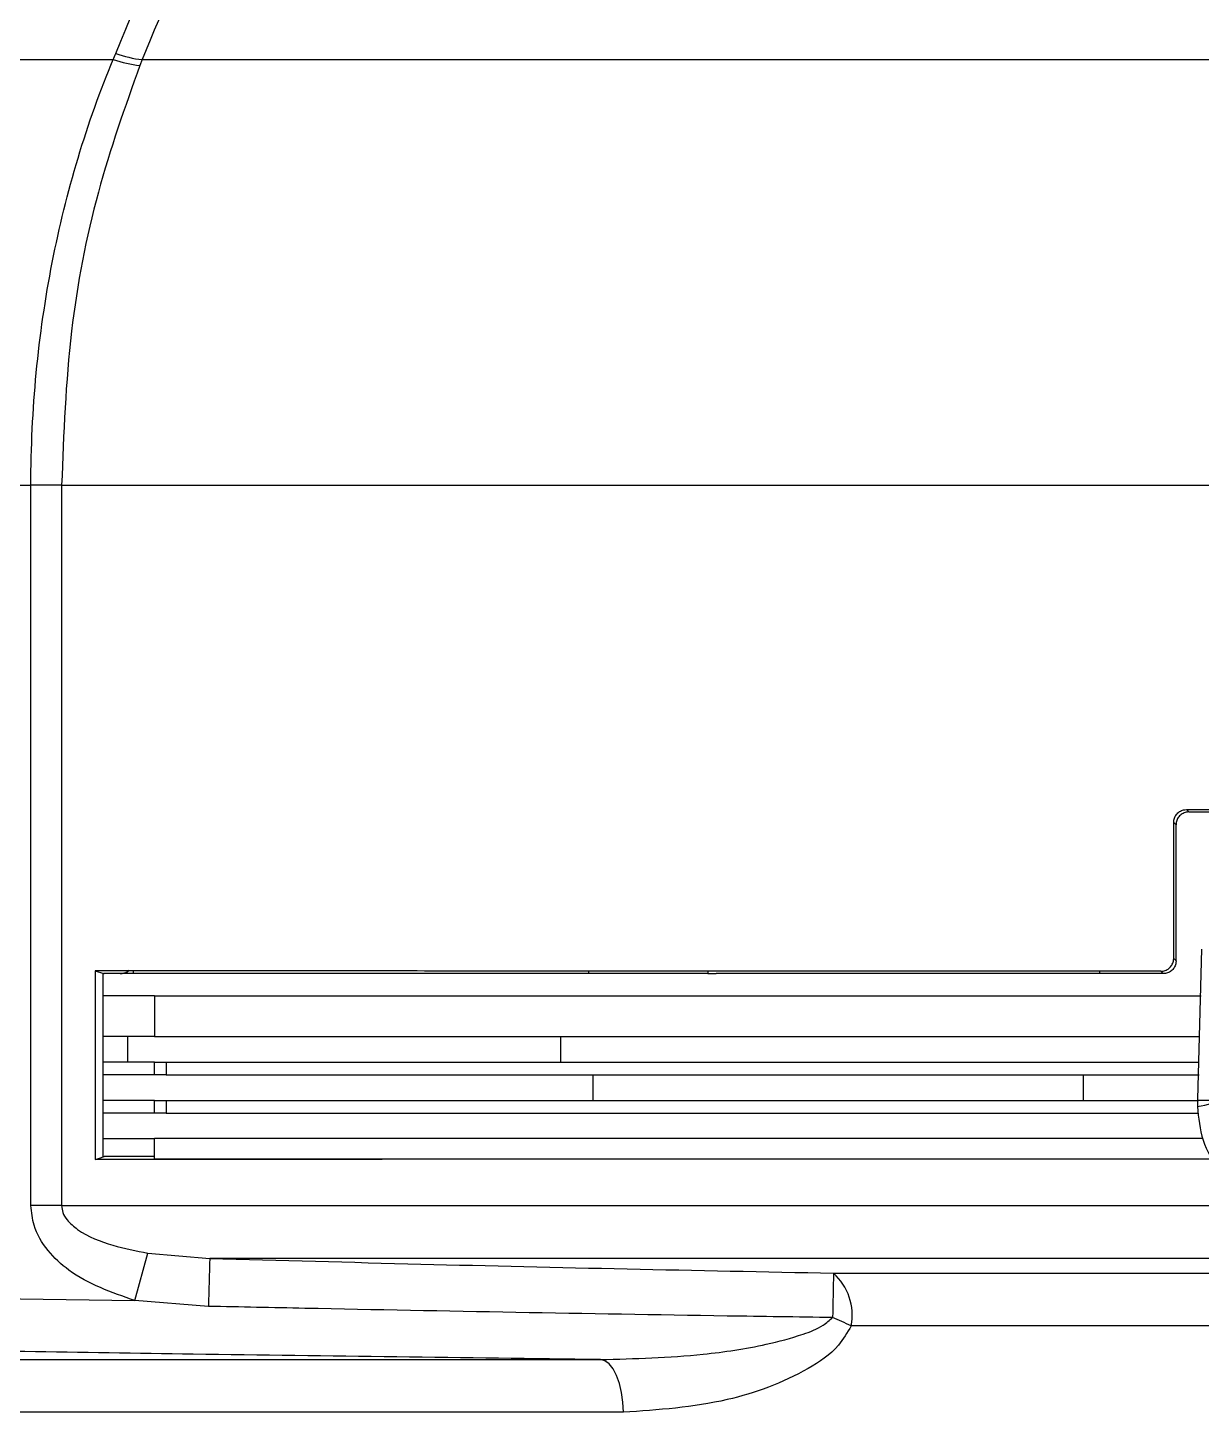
# Model space of a CAD drawing. Extents: x 8 to 113, y 0 to 87.
# Drawn here: x 46.981 to 48.36, y 9.774 to 11.401 of the extents above; entities that cross this region are included whole.
import ezdxf

# ---------------------------------------------------------------- set-up
doc = ezdxf.new("R2010")
doc.units = 0
doc.header["$MEASUREMENT"] = 0
doc.layers.add('OBJECT', color=7, linetype='CONTINUOUS')

msp = doc.modelspace()

# ---------------------------------------------------------------- linework, layer by layer
at = {"layer": 'OBJECT'}
for p, q in [((46.8436, 11.3635), (47.0818, 11.3635)), ((47.1158, 11.3635), (47.113, 11.3567)), ((47.1158, 11.3635), (50.8446, 11.3635)), ((46.7816, 10.8635), (46.9851, 10.8635)), ((47.0212, 10.8635), (46.9851, 10.8635)), ((46.9851, 10.0169), (46.9851, 10.8635)), ((47.0212, 10.8635), (50.9392, 10.8635)), ((47.0212, 10.8635), (47.0212, 10.0169)), ((48.3452, 10.4795), (48.3452, 10.4795)), ((48.3274, 10.3074), (48.3274, 10.4672)), ((48.3302, 10.4644), (48.3274, 10.4672)), ((48.3302, 10.4646), (48.3302, 10.4644)), ((48.3302, 10.3046), (48.3302, 10.4644)), ((48.3599, 10.3184), (48.3552, 10.1422)), ((48.3274, 10.3074), (48.3302, 10.3046)), ((48.3302, 10.3046), (48.3302, 10.3044)), ((47.0606, 10.2929), (47.0606, 10.0711)), ((47.0697, 10.2895), (47.0712, 10.2895)), ((47.0697, 10.2895), (47.0697, 10.0745)), ((47.0902, 10.2895), (47.0712, 10.2895)), ((47.0901, 10.2895), (47.0902, 10.2895)), ((47.1052, 10.2895), (47.0902, 10.2895)), ((47.1053, 10.2928), (47.1052, 10.2895)), ((47.6323, 10.2895), (47.1052, 10.2895)), ((47.6402, 10.2895), (47.6323, 10.2895)), ((47.6402, 10.2925), (47.6402, 10.2895)), ((47.7802, 10.2895), (47.6402, 10.2895)), ((47.7802, 10.2924), (47.7802, 10.2895)), ((47.7802, 10.2895), (47.7899, 10.2895)), ((48.2402, 10.2895), (47.7899, 10.2895)), ((48.2402, 10.2923), (48.2402, 10.2895)), ((48.2552, 10.2895), (48.2402, 10.2895)), ((48.3152, 10.2895), (48.3124, 10.2923)), ((48.3152, 10.2895), (48.3152, 10.2895)), ((47.1302, 10.2635), (47.0697, 10.2635)), ((47.1302, 10.2635), (47.1302, 10.2155)), ((47.1302, 10.2635), (48.3596, 10.2635)), ((47.1302, 10.2155), (47.0697, 10.2155)), ((47.0987, 10.2155), (47.0987, 10.1855)), ((47.1302, 10.2155), (48.3583, 10.2155)), ((47.607, 10.2155), (47.607, 10.1855)), ((47.1302, 10.1855), (47.0697, 10.1855)), ((47.1302, 10.1706), (47.1302, 10.1855)), ((47.1302, 10.1855), (47.1439, 10.1855)), ((47.1439, 10.1855), (47.1439, 10.1706)), ((47.1439, 10.1855), (48.3575, 10.1855)), ((47.1302, 10.1706), (47.0697, 10.1706)), ((47.1439, 10.1706), (47.1302, 10.1706)), ((47.1439, 10.1706), (48.3572, 10.1706)), ((47.6453, 10.1706), (47.6453, 10.1406)), ((48.221, 10.1706), (48.221, 10.1406)), ((47.1302, 10.1406), (47.0697, 10.1406)), ((47.1302, 10.1257), (47.1302, 10.1406)), ((47.1302, 10.1406), (47.1439, 10.1406)), ((47.1439, 10.1406), (47.1439, 10.1257)), ((47.1439, 10.1406), (48.3564, 10.1406)), ((48.3906, 10.1406), (48.3552, 10.1406)), ((48.3552, 10.1391), (48.3552, 10.1339)), ((47.1302, 10.1257), (47.0697, 10.1257)), ((47.1439, 10.1257), (47.1302, 10.1257)), ((47.1439, 10.1257), (48.356, 10.1257)), ((47.0697, 10.0957), (47.1302, 10.0957)), ((47.1302, 10.0717), (47.1302, 10.0957)), ((48.3617, 10.0957), (47.1302, 10.0957)), ((47.1302, 10.0745), (47.0712, 10.0745)), ((48.3742, 10.0717), (47.1302, 10.0717)), ((47.0212, 10.0169), (46.9851, 10.0169)), ((47.0212, 10.0169), (48.4483, 10.0169)), ((47.1073, 9.9054), (47.1224, 9.9612)), ((47.1224, 9.9612), (47.1952, 9.955)), ((48.8907, 9.955), (47.1952, 9.955)), ((47.9278, 9.9376), (50.0326, 9.9376)), ((46.7816, 9.9106), (47.1073, 9.9054)), ((47.1936, 9.8986), (47.1073, 9.9054)), ((50.0118, 9.8756), (47.9486, 9.8756)), ((46.3108, 9.8361), (47.654, 9.8361)), ((47.681, 9.7741), (46.365, 9.7741))]:
    msp.add_line(p, q, dxfattribs=at)
at = {"layer": 'OBJECT', "flags": 128}
for points in [[(48.3424, 10.4823), (48.3432, 10.4815), (48.3452, 10.4795)], [(47.0606, 10.2929), (47.0702, 10.2898), (47.0712, 10.2895)], [(47.0606, 10.0711), (47.0658, 10.0728), (47.0712, 10.0745)], [(47.681, 9.7741), (47.6805, 9.786), (47.6789, 9.7974), (47.6765, 9.808), (47.6731, 9.8173), (47.669, 9.8251), (47.6644, 9.8309), (47.6593, 9.8346), (47.654, 9.8361)]]:
    msp.add_lwpolyline(points, dxfattribs=at)
at = {"layer": 'OBJECT'}
for centre, radius, start, end in [((47.1258, 11.4891), 0.133, 250.6912, 264.4688), ((47.1304, 11.4955), 0.1328, 249.8849, 263.6671), ((48.4752, 10.1391), 0.12, 178.5, 179.2499), ((48.4752, 10.1391), 0.12, 179.2499, 180), ((48.4752, 10.1339), 0.12, 180, 180.1914), ((64.072, 9.432), 16.8849, 178.2249, 178.41632), ((60.5611, 9.6606), 12.6363, 178.74403, 178.98063), ((47.8836, 9.8883), 0.0662, 349.0223, 48.164), ((47.7712, 9.507), 0.4091, 64.3024, 67.6558)]:
    msp.add_arc(centre, radius, start, end, dxfattribs=at)
msp.add_ellipse((47.8618, 12.2031), major_axis=(2.3412, 0), ratio=0.904333, start_param=4.924724, end_param=4.940236, dxfattribs=at)
for points, knots in [([(47.0848, 11.3708), (47.1479, 11.5231), (47.2708, 11.8192), (47.3942, 12.115), (47.4541, 12.2588)], [0, 0, 0, 0, 0.514049, 1, 1, 1, 1]), ([(47.4837, 12.2516), (47.4709, 12.2208), (47.3989, 12.0475), (47.2762, 11.7515), (47.1665, 11.4862), (47.1158, 11.3635)], [0, 0, 0, 0, 0.104198, 0.585846, 1, 1, 1, 1]), ([(46.9851, 10.8635), (46.9851, 10.8635), (46.9851, 10.9076), (46.9893, 10.9959), (47.0081, 11.1254), (47.0384, 11.2478), (47.0667, 11.3284), (47.0818, 11.3635), (47.0818, 11.3635)], [0, 0, 0, 0, 0.000004, 0.252523, 0.505041, 0.752516, 0.999995, 1, 1, 1, 1]), ([(47.113, 11.3567), (47.0956, 11.3077), (47.0603, 11.2084), (47.028, 11.0411), (47.0235, 10.9241), (47.0212, 10.8635)], [0, 0, 0, 0, 0.319293, 0.647815, 1, 1, 1, 1]), ([(47.0818, 11.3635), (47.0818, 11.3635), (47.0827, 11.3661), (47.0837, 11.3685), (47.0848, 11.3708)], [0, 0, 0, 0, 0.000268, 1, 1, 1, 1]), ([(48.3274, 10.4672), (48.3276, 10.4689), (48.3279, 10.4722), (48.3304, 10.4767), (48.3342, 10.4801), (48.3384, 10.482), (48.3412, 10.4822), (48.3424, 10.4823)], [0, 0, 0, 0, 0.210781, 0.421491, 0.634056, 0.849646, 1, 1, 1, 1]), ([(48.3452, 10.4795), (48.3441, 10.4794), (48.3414, 10.4792), (48.3371, 10.4775), (48.3333, 10.4741), (48.3307, 10.4696), (48.3304, 10.4662), (48.3302, 10.4646)], [0, 0, 0, 0, 0.13902, 0.354777, 0.570511, 0.785205, 1, 1, 1, 1]), ([(48.3424, 10.4823), (48.4332, 10.4823), (48.6155, 10.4822), (48.9233, 10.4822), (49.2597, 10.4822), (49.4997, 10.4823), (49.618, 10.4823)], [0, 0, 0, 0, 0.215255, 0.431981, 0.720155, 1, 1, 1, 1]), ([(48.3452, 10.4795), (48.436, 10.4795), (48.6181, 10.4795), (48.925, 10.4795), (49.2598, 10.4795), (49.4979, 10.4795), (49.6152, 10.4795)], [0, 0, 0, 0, 0.216142, 0.433859, 0.72104, 1, 1, 1, 1]), ([(48.3124, 10.2923), (48.3141, 10.2925), (48.3175, 10.2928), (48.322, 10.2955), (48.3254, 10.2994), (48.3272, 10.3036), (48.3273, 10.3063), (48.3274, 10.3074)], [0, 0, 0, 0, 0.218408, 0.436843, 0.654255, 0.868849, 1, 1, 1, 1]), ([(48.3302, 10.3044), (48.3301, 10.3033), (48.3299, 10.3006), (48.3281, 10.2964), (48.3247, 10.2925), (48.3202, 10.29), (48.3169, 10.2896), (48.3152, 10.2895)], [0, 0, 0, 0, 0.139108, 0.354906, 0.570675, 0.785286, 1, 1, 1, 1]), ([(47.1053, 10.2928), (47.1023, 10.2928), (47.0963, 10.2928), (47.0874, 10.2928), (47.0776, 10.2928), (47.0687, 10.2929), (47.0627, 10.2929), (47.0606, 10.2929)], [0, 0, 0, 0, 0.198922, 0.397845, 0.596771, 0.859233, 1, 1, 1, 1]), ([(47.0901, 10.2895), (47.089, 10.2895), (47.0823, 10.2895), (47.0757, 10.2895), (47.0702, 10.2895)], [0, 0, 0, 0, 0.1730775, 1, 1, 1, 1]), ([(47.0902, 10.2895), (47.0917, 10.2897), (47.0947, 10.29), (47.0985, 10.2917), (47.1, 10.2934), (47.1004, 10.2938)], [0, 0, 0, 0, 0.423358, 0.8453333, 1, 1, 1, 1]), ([(47.6402, 10.2925), (47.5931, 10.2925), (47.499, 10.2926), (47.3181, 10.2927), (47.1899, 10.2928), (47.1053, 10.2928)], [0, 0, 0, 0, 0.25383, 0.507659, 1, 1, 1, 1]), ([(47.7802, 10.2924), (47.7684, 10.2924), (47.7447, 10.2924), (47.698, 10.2925), (47.6633, 10.2925), (47.6402, 10.2925)], [0, 0, 0, 0, 0.2514926, 0.5029859, 1, 1, 1, 1]), ([(48.2402, 10.2923), (48.201, 10.2923), (48.1225, 10.2923), (47.9682, 10.2924), (47.8552, 10.2924), (47.7802, 10.2924)], [0, 0, 0, 0, 0.251571, 0.503142, 1, 1, 1, 1]), ([(48.3124, 10.2923), (48.3099, 10.2923), (48.2998, 10.2923), (48.2757, 10.2923), (48.2542, 10.2923), (48.2402, 10.2923)], [0, 0, 0, 0, 0.104843, 0.416864, 1, 1, 1, 1]), ([(48.3152, 10.2895), (48.3127, 10.2895), (48.3026, 10.2895), (48.2826, 10.2895), (48.2652, 10.2895), (48.2552, 10.2895)], [0, 0, 0, 0, 0.125776, 0.500813, 1, 1, 1, 1]), ([(48.3552, 10.1335), (48.3566, 10.12), (48.3593, 10.093), (48.3801, 10.0574), (48.4098, 10.03), (48.4347, 10.0214), (48.4467, 10.0173)], [0, 0, 0, 0, 0.253583, 0.507165, 0.760847, 1, 1, 1, 1]), ([(48.3744, 10.0717), (48.2511, 10.0717), (48.0047, 10.0716), (47.6628, 10.0715), (47.3489, 10.0713), (47.1565, 10.0712), (47.0627, 10.0711), (47.0606, 10.0711)], [0, 0, 0, 0, 0.263927, 0.527122, 0.760906, 0.99469, 1, 1, 1, 1]), ([(47.1073, 9.9054), (47.0799, 9.9149), (47.0417, 9.9282), (47.0041, 9.9633), (46.9877, 9.99), (46.9859, 10.0091), (46.9851, 10.0169)], [0, 0, 0, 0, 0.484963, 0.675899, 0.868393, 1, 1, 1, 1]), ([(47.0212, 10.0169), (47.0215, 10.0142), (47.0222, 10.0081), (47.0286, 9.998), (47.0471, 9.9823), (47.0802, 9.9694), (47.1087, 9.9638), (47.1224, 9.9612)], [0, 0, 0, 0, 0.064307, 0.144323, 0.280227, 0.653315, 1, 1, 1, 1]), ([(47.1952, 9.955), (47.2779, 9.9527), (47.522, 9.9459), (47.7662, 9.9409), (47.9278, 9.9376)], [0, 0, 0, 0, 0.33844, 1, 1, 1, 1]), ([(47.9267, 9.8854), (47.8854, 9.886), (47.6788, 9.889), (47.4344, 9.8935), (47.2313, 9.8978), (47.1936, 9.8986)], [0, 0, 0, 0, 0.169099, 0.845499, 1, 1, 1, 1]), ([(47.654, 9.8361), (47.6943, 9.8371), (47.7594, 9.8389), (47.8392, 9.8509), (47.886, 9.8633), (47.913, 9.8734), (47.9231, 9.8822), (47.9267, 9.8854)], [0, 0, 0, 0, 0.432516, 0.699492, 0.858617, 0.949421, 1, 1, 1, 1]), ([(47.9486, 9.8756), (47.9439, 9.8677), (47.9314, 9.8465), (47.8814, 9.8134), (47.7957, 9.7819), (47.7219, 9.7769), (47.681, 9.7741)], [0, 0, 0, 0, 0.086849, 0.233706, 0.575453, 1, 1, 1, 1]), ([(47.654, 9.8361), (47.4946, 9.8381), (47.2034, 9.8417), (46.9123, 9.8465), (46.7806, 9.8486)], [0, 0, 0, 0, 0.547716, 1, 1, 1, 1])]:
    msp.add_open_spline(points, degree=3, knots=knots, dxfattribs=at)

doc.saveas('drawing.dxf')
